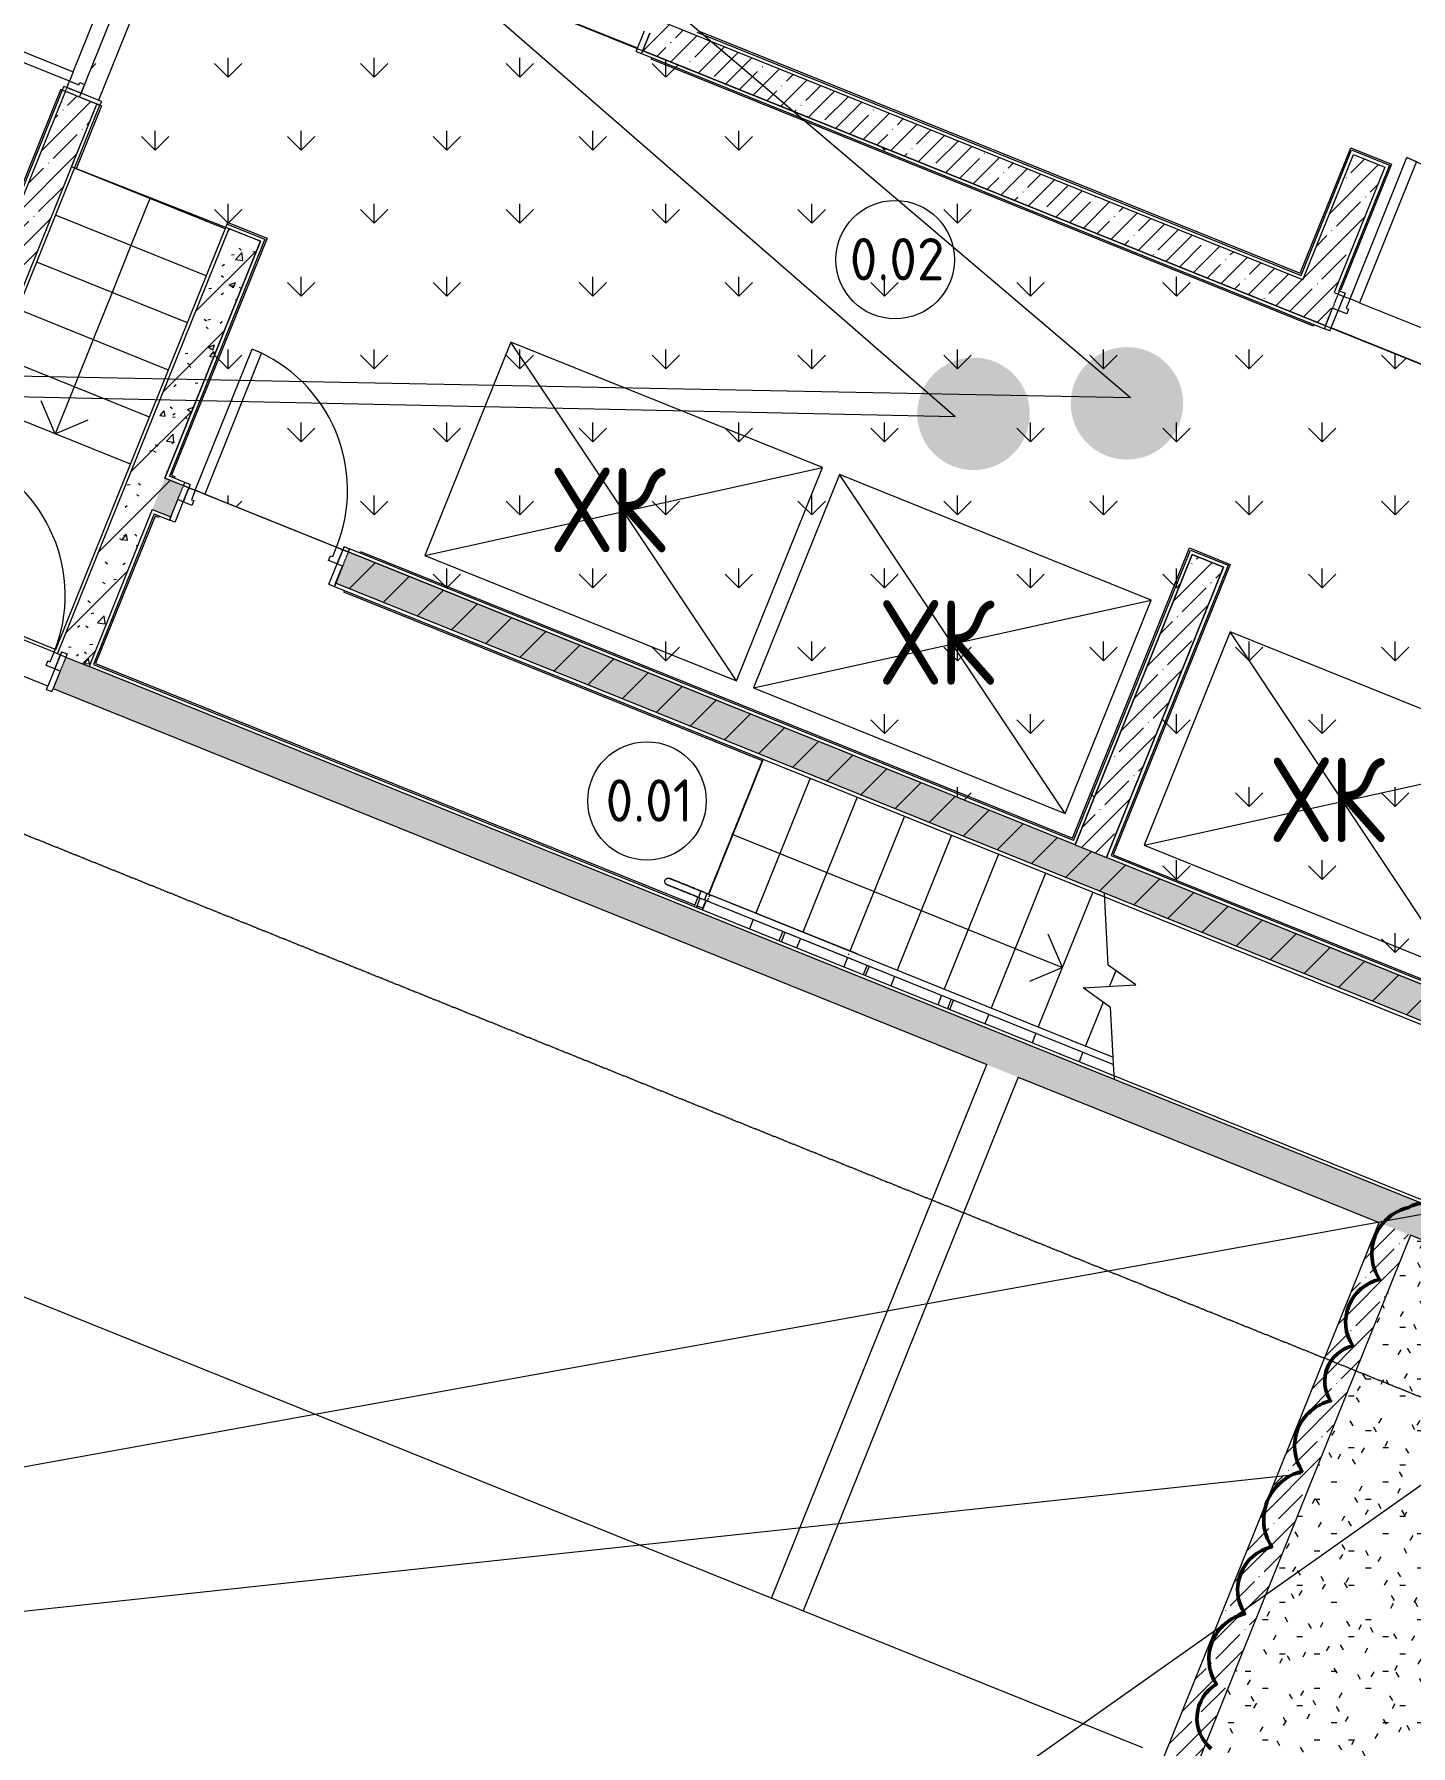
# Model space of a CAD drawing. Header units: millimetres. Extents: x -584918 to 2941280, y 3000189 to 4229862.
# Drawn here: x 206891 to 215026, y 3468986 to 3479102 of the extents above; entities that cross this region are included whole.
import ezdxf

# ---------------------------------------------------------------- set-up
doc = ezdxf.new("R2010")
doc.units = ezdxf.units.MM
for name, pattern in [('ASVP_Линия разреза', [20, 0, -10, 0, -10]), ('ASVP_Невидимые', [5, 3, -2]), ('ASVP_Штриховая_ш3 п1_5', [4.5, 3, -1.5])]:
    doc.linetypes.add(name, pattern=pattern)
for name, color, linetype, lineweight in [('Аннотация', 7, 'Continuous', 0), ('Двери', 7, 'Continuous', 0), ('Лестницы', 7, 'Continuous', 0), ('Линии', 7, 'Continuous', 0), ('Линии разделители', 7, 'ASVP_Штриховая_ш3 п1_5', 0), ('Марки помещений', 7, 'Continuous', 0), ('Обобщенные модели', 7, 'Continuous', 0), ('Ограждение', 7, 'Continuous', 0), ('Перекрытие', 7, 'Continuous', 0), ('Разрезы', 7, 'Continuous', 0), ('Стены внутренние', 7, 'Continuous', 0), ('Стены несущие', 7, 'Continuous', 0), ('Стены отделка', 7, 'Continuous', 0), ('Стены штриховка', 7, 'Continuous', 0), ('Стрелки вверх', 7, 'Continuous', 0), ('Узлы', 7, 'Continuous', 0), ('экспертиза ДУ', 1, 'Continuous', 0), ('экспертиза ДУ пояснения', 6, 'Continuous', 0), ('экспертиза условные обозначения', 1, 'Continuous', 0)]:
    doc.layers.add(name, color=color, linetype=linetype, lineweight=lineweight)
doc.styles.add('GOST Common_2', font='', dxfattribs={"height": 500})
doc.styles.add('GOST Common_5', font='', dxfattribs={"width": 0.9, "height": 500})
doc.styles.get('GOST Common_2').set_extended_font_data('GOST Common')
doc.styles.get('GOST Common_5').set_extended_font_data('GOST Common')
pattern_1 = [(45, (195455.01, 3453476.28), (-114.04925, 114.04925), []), (45, (195569.06, 3453476.28), (-114.04925, 114.04925), [201.612, -40.322, 3.353, -36.97])]
pattern_2 = [(45, (195455, 3453476.28), (-141.4214, 141.4214), [])]
pattern_3 = [(50, (195455, 3453476.28), (364.368, -31.8783), [38.1, -419.1]), (355, (195455, 3453476.3), (-70.486, 382.1133), [30.48, -335.28]), (100.451, (195485.37, 3453473.62), (293.885, 350.2334), [32.38, -356.18]), (46.184, (195455, 3453577.9), (542.1585, -84.086), [57.15, -628.65]), (96.636, (195500.2, 3453570.9), (474.805, 494.855), [48.57, -534.27]), (351.184, (195455, 3453577.9), (474.81, 494.85), [45.72, -502.92]), (21, (195505.8, 3453552.48), (303.2285, -204.5305), [38.1, -419.1]), (326, (195505.8, 3453552.5), (123.604, 368.376), [30.48, -335.28]), (71.451, (195531.08, 3453535.44), (426.834, 163.8427), [32.38, -356.18]), (37.5, (195455.01, 3453476.28), (6.17665, 169.11015), [16.764, -314.452, 16.764, -323.596, -336.55]), (37.5, (195455.01, 3453476.28), (6.17665, 169.11015), [-671.576, 16.764, -319.786]), (7.5, (195455, 3453476.28), (133.6389, 200.3615), [16.764, -177.292, 16.764, -306.832, -128.27]), (7.5, (195455, 3453476.28), (133.6389, 200.3615), [-517.652, 16.764, -111.506]), (327.5, (195341.72, 3453476.28), (271.1818, -11.45836), [16.764, -110.236, 16.764, -379.476, -525.78]), (327.5, (195341.72, 3453476.28), (271.1818, -11.45836), [-523.24, 16.764, -509.016]), (317.5, (195290.92, 3453476.28), (296.2585, 50.8528), [16.764, -148.336, 16.764, -246.38, -373.38]), (317.5, (195290.92, 3453476.28), (296.2585, 50.8528), [-428.244, 16.764, -356.616])]

# ---------------------------------------------------------------- blocks, each defined once
blk = doc.blocks.new('Тип перил - Перила_Внутренний_-6278813-АР Этаж 00')
at = {"layer": 'Ограждение'}
for p, q in [((15368, 20541), (15370, 20545)), ((15412, 20547), (15376, 20562)), ((15361, 20524), (15397, 20510)), ((15426, 20498), (16284, 20153)), ((16299, 20190), (15441, 20536))]:
    blk.add_line(p, q, dxfattribs=at)
at = {"layer": 'Ограждение', "flags": 128}
for points in [[(15412, 20547), (15414, 20546), (15417, 20545), (15419, 20544), (15422, 20543), (15424, 20542), (15427, 20541), (15429, 20540), (15432, 20539), (15434, 20538), (15437, 20537), (15439, 20536), (15441, 20536)], [(15426, 20498), (15423, 20499), (15421, 20500), (15418, 20501), (15416, 20502), (15414, 20503), (15411, 20504), (15408, 20505), (15406, 20506), (15403, 20507), (15401, 20509), (15398, 20510), (15397, 20510)], [(16249, 20184), (16250, 20188), (16252, 20191)]]:
    blk.add_lwpolyline(points, dxfattribs=at)
blk = doc.blocks.new('Тип перил - Дуга D40_расстояние между поручнями 400-V4-АР Этаж 00')
at = {"layer": 'Ограждение'}
for p, q in [((0, 0), (0, 2)), ((0, -2), (0, 0))]:
    blk.add_line(p, q, dxfattribs=at)
at = {"layer": 'Ограждение', "flags": 128}
for points in [[(200, 20), (200, 20), (199, 20), (199, 20), (197, 20), (196, 20), (194, 20), (192, 20), (190, 20), (187, 20), (184, 20), (181, 20), (177, 20), (174, 20), (169, 20), (165, 20), (160, 20), (156, 20), (150, 20), (145, 20), (139, 20), (133, 20), (127, 20), (121, 20), (115, 20), (108, 20), (101, 20), (94, 20), (87, 20), (80, 20), (72, 20), (65, 20), (57, 20), (50, 20), (42, 20), (34, 20), (26, 20), (18, 20), (10, 20), (2, 20), (0, 20)], [(4, 20), (8, 20), (16, 20), (24, 20), (32, 20), (40, 20), (48, 20), (55, 20), (63, 20), (70, 20), (78, 20), (85, 20), (92, 20), (99, 20), (106, 20), (113, 20), (119, 20), (126, 20), (132, 20), (138, 20), (143, 20), (149, 20), (154, 20), (159, 20), (164, 20), (168, 20), (172, 20), (176, 20), (180, 20), (183, 20), (186, 20), (189, 20), (192, 20), (194, 20), (196, 20), (197, 20), (198, 20), (199, 20), (200, 20), (200, 20), (200, 20)], [(200, 20), (201, 20), (202, 20), (202, 20), (203, 20), (204, 20), (205, 19), (206, 19), (206, 19), (207, 19), (208, 18), (209, 18), (209, 18), (210, 17), (211, 17), (211, 17), (212, 16), (213, 16), (213, 15), (214, 14), (214, 14), (215, 13), (215, 13), (216, 12), (216, 11), (217, 11), (217, 10), (218, 9), (218, 9), (218, 8), (219, 7), (219, 6), (219, 6), (219, 5), (220, 4), (220, 3), (220, 3), (220, 2), (220, 1), (220, 0), (220, 0)], [(0, -20), (8, -20), (16, -20), (24, -20), (32, -20), (40, -20), (48, -20), (55, -20), (63, -20), (70, -20), (78, -20), (85, -20), (92, -20), (99, -20), (106, -20), (113, -20), (119, -20), (126, -20), (132, -20), (138, -20), (143, -20), (149, -20), (154, -20), (159, -20), (164, -20), (168, -20), (172, -20), (176, -20), (180, -20), (183, -20), (186, -20), (189, -20), (192, -20), (194, -20), (196, -20), (197, -20), (198, -20), (199, -20), (200, -20), (200, -20), (200, -20)], [(200, -20), (200, -20), (199, -20), (199, -20), (197, -20), (196, -20), (194, -20), (192, -20), (190, -20), (187, -20), (184, -20), (181, -20), (177, -20), (174, -20), (169, -20), (165, -20), (160, -20), (156, -20), (150, -20), (145, -20), (139, -20), (133, -20), (127, -20), (121, -20), (115, -20), (108, -20), (101, -20), (94, -20), (87, -20), (80, -20), (72, -20), (65, -20), (57, -20), (50, -20), (42, -20), (34, -20), (26, -20), (18, -20), (10, -20), (2, -20), (0, -20)], [(220, 0), (220, -1), (220, -2), (220, -2), (220, -3), (220, -4), (219, -5), (219, -6), (219, -6), (219, -7), (218, -8), (218, -9), (218, -9), (217, -10), (217, -11), (217, -11), (216, -12), (216, -13), (215, -13), (214, -14), (214, -14), (213, -15), (213, -15), (212, -16), (211, -16), (211, -17), (210, -17), (209, -18), (209, -18), (208, -18), (207, -19), (206, -19), (206, -19), (205, -19), (204, -20), (203, -20), (203, -20), (202, -20), (201, -20), (200, -20), (200, -20)]]:
    blk.add_lwpolyline(points, dxfattribs=at)
blk = doc.blocks.new('Тип перил - Перила_Внутренний_-V5-АР Этаж 00')
at = {"layer": 'Ограждение'}
for p, q in [((15376, 20562), (15361, 20524)), ((15376, 20562), (15412, 20547)), ((15412, 20547), (15397, 20510)), ((15412, 20547), (15397, 20510)), ((15412, 20547), (15429, 20540)), ((15429, 20540), (15423, 20525)), ((15429, 20540), (15423, 20525)), ((15429, 20540), (15432, 20539)), ((15432, 20539), (17813, 19580)), ((15361, 20524), (15397, 20510)), ((15397, 20510), (15414, 20503)), ((15421, 20519), (15414, 20503)), ((15421, 20519), (15414, 20503)), ((15414, 20503), (15417, 20502)), ((15417, 20502), (17815, 19536)), ((17815, 19536), (17813, 19580))]:
    blk.add_line(p, q, dxfattribs=at)
blk = doc.blocks.new('ADSK_Ограждение_Опоры_Г_образная - D15 высота60 консоль80-V6-АР Этаж 00')
at = {"layer": 'Ограждение'}
for p, q in [((-8, 80), (-8, 20)), ((7, 20), (7, 80))]:
    blk.add_line(p, q, dxfattribs=at)
blk = doc.blocks.new('ADSK_Ограждение_Опоры_Г_образная - D15 высота60 консоль80-V7-АР Этаж 00')
at = {"layer": 'Ограждение'}
for p, q in [((-7.5, 80), (-7.5, 20)), ((7.5, 20), (7.5, 80))]:
    blk.add_line(p, q, dxfattribs=at)
blk = doc.blocks.new('ASVP_ДверьСтальная_1 полотно - Внутренняя 900х2000h_полотно_ Г Пр _825 в свету_-7461684-АР Этаж 00')
at = {"layer": 'Двери', "lineweight": 18}
for p, q in [((-450, 1000), (-390, 1000)), ((-450, 100), (-450, 1000)), ((-390, 1000), (-390, 100)), ((-490, 100), (-450, 100)), ((-490, 10), (-490, 100)), ((-435, 10), (-490, 10)), ((-390, 100), (-450, 100)), ((-450, 100), (-450, 40)), ((-450, 40), (-435, 40)), ((-435, 40), (-435, 10)), ((435, 40), (450, 40)), ((435, 10), (435, 40)), ((490, 10), (435, 10)), ((450, 100), (490, 100)), ((450, 40), (450, 100)), ((490, 100), (490, 10))]:
    blk.add_line(p, q, dxfattribs=at)
at = {"layer": 'Двери', "linetype": 'ASVP_Невидимые', "lineweight": 18}
for p, q in [((-525, 100), (-490, 100)), ((-525, 10), (-525, 100)), ((-490, 10), (-525, 10)), ((-490, 100), (-490, 10)), ((490, 100), (525, 100)), ((490, 10), (490, 100)), ((525, 10), (490, 10)), ((525, 100), (525, 10))]:
    blk.add_line(p, q, dxfattribs=at)
at = {"layer": 'Двери'}
blk.add_arc((-450, 100), 900, 0, 90, dxfattribs=at)
blk = doc.blocks.new('ASVP_ДверьСтальная_1 полотно - Внутренняя 900х2000h_полотно_ Г Пр _825 в свету_-7461715-АР Этаж 00')
at = {"layer": 'Двери', "lineweight": 18}
for p, q in [((-450, 1000), (-390, 1000)), ((-450, 100), (-450, 1000)), ((-390, 1000), (-390, 100)), ((-490, 100), (-450, 100)), ((-490, 10), (-490, 100)), ((-435, 10), (-490, 10)), ((-390, 100), (-450, 100)), ((-450, 100), (-450, 40)), ((-450, 40), (-435, 40)), ((-435, 40), (-435, 10)), ((435, 40), (450, 40)), ((435, 10), (435, 40)), ((490, 10), (435, 10)), ((450, 100), (490, 100)), ((450, 40), (450, 100)), ((490, 100), (490, 10))]:
    blk.add_line(p, q, dxfattribs=at)
at = {"layer": 'Двери', "linetype": 'ASVP_Невидимые', "lineweight": 18}
for p, q in [((-525, 100), (-490, 100)), ((-525, 10), (-525, 100)), ((-490, 10), (-525, 10)), ((-490, 100), (-490, 10)), ((490, 100), (525, 100)), ((490, 10), (490, 100)), ((525, 10), (490, 10)), ((525, 100), (525, 10))]:
    blk.add_line(p, q, dxfattribs=at)
at = {"layer": 'Двери'}
blk.add_arc((-450, 100), 900, 0, 90, dxfattribs=at)
blk = doc.blocks.new('ASVP_ДверьПротивопожарнаяСтальная_2 полотна - EI15 1370х2000h_полотна_ Г Л _1250 в свету_-7407233-АР Этаж 00')
at = {"layer": 'Двери', "lineweight": 18}
for p, q in [((685, 1000), (625, 1000)), ((625, 1000), (625, 100)), ((685, 100), (685, 1000)), ((-685, 570), (-625, 570)), ((-685, 100), (-685, 570)), ((-625, 570), (-625, 100)), ((-725, 100), (-685, 100)), ((-725, 10), (-725, 100)), ((-670, 10), (-725, 10)), ((-625, 100), (-685, 100)), ((-685, 100), (-685, 40)), ((-685, 40), (-670, 40)), ((-670, 40), (-670, 10)), ((625, 100), (685, 100)), ((685, 40), (670, 40)), ((670, 40), (670, 10)), ((670, 10), (725, 10)), ((725, 100), (685, 100)), ((685, 100), (685, 40)), ((725, 10), (725, 100))]:
    blk.add_line(p, q, dxfattribs=at)
at = {"layer": 'Двери', "linetype": 'ASVP_Невидимые', "lineweight": 18}
for p, q in [((-750, 100), (-725, 100)), ((-750, 10), (-750, 100)), ((-725, 10), (-750, 10)), ((-725, 100), (-725, 10)), ((750, 100), (725, 100)), ((725, 100), (725, 10)), ((725, 10), (750, 10)), ((750, 10), (750, 100))]:
    blk.add_line(p, q, dxfattribs=at)
at = {"layer": 'Двери'}
for centre, radius, start, end in [((685, 100), 900, 90, 180), ((-685, 100), 470, 360, 90)]:
    blk.add_arc(centre, radius, start, end, dxfattribs=at)
blk = doc.blocks.new('ASVP_ОТКОС_Оштукатуривание дверного откоса - Оштукатуривание дверного откоса-5741163-АР Этаж 00')
at = {"layer": 'Обобщенные модели'}
for p, q in [((-750, 0), (-750, 130)), ((-725, 0), (-725, 130)), ((725, 0), (725, 130)), ((750, 130), (750, 0)), ((-725, 0), (-750, 0)), ((725, 0), (750, 0))]:
    blk.add_line(p, q, dxfattribs=at)
blk = doc.blocks.new('ASVP_ОТКОС_Оштукатуривание дверного откоса - Оштукатуривание дверного откоса-5741164-АР Этаж 00')
at = {"layer": 'Обобщенные модели'}
for p, q in [((-750, 0), (-750, 20)), ((-725, 0), (-750, 0)), ((-725, 0), (-725, 20)), ((725, 0), (725, 20)), ((725, 0), (750, 0)), ((750, 20), (750, 0))]:
    blk.add_line(p, q, dxfattribs=at)
blk = doc.blocks.new('ASVP_ОТКОС_Оштукатуривание дверного откоса - Оштукатуривание дверного откоса-7461691-АР Этаж 00')
at = {"layer": 'Обобщенные модели'}
for p, q in [((-525, 130), (-525, 20)), ((-490, 130), (-490, 20)), ((490, 130), (490, 20)), ((525, 130), (525, 20)), ((-525, 0), (-525, 20)), ((-490, 0), (-525, 0)), ((-490, 0), (-490, 20)), ((490, 0), (490, 20)), ((490, 0), (525, 0)), ((525, 0), (525, 20))]:
    blk.add_line(p, q, dxfattribs=at)
blk = doc.blocks.new('ASVP_ОТКОС_Оштукатуривание дверного откоса - Оштукатуривание дверного откоса-7461692-АР Этаж 00')
at = {"layer": 'Обобщенные модели'}
for p, q in [((-525, 0), (-525, 20)), ((-490, 0), (-525, 0)), ((-490, 0), (-490, 20)), ((490, 0), (490, 20)), ((490, 0), (525, 0)), ((525, 20), (525, 0))]:
    blk.add_line(p, q, dxfattribs=at)
blk = doc.blocks.new('ASVP_ОТКОС_Оштукатуривание дверного откоса - Оштукатуривание дверного откоса-V10-АР Этаж 00')
at = {"layer": 'Обобщенные модели'}
for p, q in [((-525, 0), (-525, 130)), ((-490, 0), (-490, 130)), ((490, 0), (490, 130)), ((525, 130), (525, 0)), ((-490, 0), (-525, 0)), ((490, 0), (525, 0))]:
    blk.add_line(p, q, dxfattribs=at)
blk = doc.blocks.new('ASVP_ОТКОС_Оштукатуривание дверного откоса - Оштукатуривание дверного откоса-V11-АР Этаж 00')
at = {"layer": 'Обобщенные модели'}
for p, q in [((-525, 0), (-525, 20)), ((-490, 0), (-525, 0)), ((-490, 0), (-490, 20)), ((490, 0), (490, 20)), ((490, 0), (525, 0)), ((525, 20), (525, 0))]:
    blk.add_line(p, q, dxfattribs=at)
blk = doc.blocks.new('ASVP_Марка_Помещение_ОдноЗначение - Номер-684784-АР Этаж 00')
at = {"layer": 'Марки помещений'}
blk.add_circle((0, 0), 3.5, dxfattribs=at)

msp = doc.modelspace()

# ---------------------------------------------------------------- hatches: boundary and pattern name
at = {"layer": 'Стены внутренние'}
h = msp.add_hatch(dxfattribs=at)
h.set_pattern_fill('FP_8', color=256, style=0, pattern_type=2)
h.set_pattern_definition(pattern_1)
h.paths.add_polyline_path([(214499.819, 3477389.509), (214574.574, 3477575.013), (210563.055, 3479191.595), (210488.299, 3479006.092), (213794.69, 3477673.666)])
h.paths.add_polyline_path([(209514.405, 3479398.557), (209589.16, 3479584.06), (207896.438, 3480266.202), (207821.683, 3480080.698), (209166.968, 3479538.568)])
h = msp.add_hatch(dxfattribs=at)
h.set_pattern_fill('FP_8', color=256, style=0, pattern_type=2)
h.set_pattern_definition(pattern_1)
h.paths.add_polyline_path([(206102.312, 3475814.111), (207261.018, 3478689.42), (207075.514, 3478764.175), (205916.808, 3475888.867)])
h = msp.add_hatch(dxfattribs=at)
h.set_pattern_fill('FP_8', color=256, style=0, pattern_type=2)
h.set_pattern_definition(pattern_1)
h.paths.add_polyline_path([(214574.574, 3477575.013), (214873.595, 3478317.028), (214688.091, 3478391.783), (214389.07, 3477649.768)])
h = msp.add_hatch(dxfattribs=at)
h.set_pattern_fill('FP_4', color=256, style=0, pattern_type=2)
h.set_pattern_definition(pattern_2)
h.paths.add_polyline_path([(207215.334, 3475365.58), (208228.268, 3477879.156), (208042.764, 3477953.911), (207029.831, 3475440.335), (207078.286, 3475420.808)])
h = msp.add_hatch(dxfattribs=at)
h.set_pattern_fill('FP_5', color=256, style=0, pattern_type=2)
h.set_pattern_definition(pattern_3)
h.paths.add_polyline_path([(207215.334, 3475365.58), (208228.268, 3477879.156), (208042.764, 3477953.911), (207029.831, 3475440.335), (207078.286, 3475420.808)])
h = msp.add_hatch(dxfattribs=at)
h.set_pattern_fill('FP_8', color=256, style=0, pattern_type=2)
h.set_pattern_definition(pattern_1)
h.paths.add_polyline_path([(219508.421, 3475371.117), (219583.176, 3475556.621), (215571.657, 3477173.203), (215496.901, 3476987.7), (218770.418, 3475668.522)])
h.paths.add_polyline_path([(214523.007, 3477380.165), (214597.762, 3477565.669), (214574.574, 3477575.013), (214499.819, 3477389.509)])
h = msp.add_hatch(dxfattribs=at)
h.set_pattern_fill('FP_8', color=256, style=0, pattern_type=2)
h.set_pattern_definition(pattern_1)
h.paths.add_polyline_path([(223038.253, 3468773.551), (223113.008, 3468959.055), (222630.698, 3469153.418), (222555.943, 3468967.914), (222926.951, 3468818.404)])
h.paths.add_polyline_path([(221164.665, 3469528.579), (221239.42, 3469714.083), (207078.286, 3475420.808), (207003.53, 3475235.305), (221146.114, 3469536.054)])
h.paths.add_polyline_path([(206029.636, 3475627.77), (206104.391, 3475813.274), (202763.244, 3477159.706), (202688.488, 3476974.202), (206027.556, 3475628.608)])
h = msp.add_hatch(dxfattribs=at)
h.set_pattern_fill('FP_4', color=256, style=0, pattern_type=2)
h.set_pattern_definition(pattern_2)
h.paths.add_polyline_path([(215287.517, 3473190.756), (215362.273, 3473376.26), (208747.295, 3476041.997), (208672.54, 3475856.493), (214929.038, 3473335.218)])
h.paths.add_polyline_path([(207698.645, 3476248.958), (207773.4, 3476434.462), (207663.866, 3476478.603), (207589.111, 3476293.099)])
h = msp.add_hatch(dxfattribs=at)
h.set_pattern_fill('FP_5', color=256, style=0, pattern_type=2)
h.set_pattern_definition(pattern_3)
h.paths.add_polyline_path([(215287.517, 3473190.756), (215362.273, 3473376.26), (208747.295, 3476041.997), (208672.54, 3475856.493), (214929.038, 3473335.218)])
h.paths.add_polyline_path([(207698.645, 3476248.958), (207773.4, 3476434.462), (207663.866, 3476478.603), (207589.111, 3476293.099)])
h = msp.add_hatch(dxfattribs=at)
h.set_pattern_fill('FP_8', color=256, style=0, pattern_type=2)
h.set_pattern_definition(pattern_1)
h.paths.add_polyline_path([(213228.979, 3474235.945), (213920.465, 3475951.855), (213734.962, 3476026.61), (213043.476, 3474310.7)])
h = msp.add_hatch(dxfattribs=at)
h.set_pattern_fill('FP_8', color=256, style=0, pattern_type=2)
h.set_pattern_definition(pattern_1)
h.paths.add_polyline_path([(213678.895, 3468663.91), (215024.49, 3472002.978), (214838.986, 3472077.733), (213493.391, 3468738.665), (213500.945, 3468735.621)])
at = {"layer": 'Узлы'}
h = msp.add_hatch(dxfattribs=at)
h.set_pattern_fill('FP_9', color=256, style=0, pattern_type=2)
h.set_pattern_definition([(0, (195455.01, 3453476.28), (406.4, 101.6), [33.528, -271.272, 33.528, -271.272, -1625.6]), (0, (195455.01, 3453476.28), (406.4, 101.6), [-609.6, 33.528, -576.072, 33.528, -271.272, -711.2]), (0, (195455.01, 3453476.28), (406.4, 101.6), [-1524, 33.528, -169.672, 33.528, -474.472]), (120, (195607.41, 3453527.08), (-291.18818, 301.15272), [33.528, -271.272, 33.528, -271.272, -1625.6]), (120, (195607.41, 3453527.08), (-291.18818, 301.15272), [-609.6, 33.528, -576.072, 33.528, -271.272, -711.2]), (120, (195607.41, 3453527.08), (-291.18818, 301.15272), [-1524, 33.528, -169.672, 33.528, -474.472]), (240, (195658.21, 3453730.28), (-115.21182, -402.75272), [33.528, -271.272, 33.528, -271.272, -1625.6]), (240, (195658.21, 3453730.28), (-115.21182, -402.75272), [-609.6, 33.528, -576.072, 33.528, -271.272, -711.2]), (240, (195658.21, 3453730.28), (-115.21182, -402.75272), [-1524, 33.528, -169.672, 33.528, -474.472])])
h.paths.add_polyline_path([(217523.411, 3467330.256), (217483.944, 3468083.325), (217315.544, 3468205.675), (217624.544, 3468221.869), (217470.831, 3468333.548), (217428.746, 3469136.563), (215825.832, 3469782.513), (215870.685, 3469893.816), (220421.819, 3468059.777), (221034.812, 3469580.908), (215024.49, 3472002.978), (213753.65, 3468849.414), (216966.918, 3467554.515)])
at = {"layer": 'экспертиза ДУ', "lineweight": 0}
h = msp.add_hatch(color=30, dxfattribs=at)
edge = h.paths.add_edge_path()
edge.add_arc((213348.96, 3476920.308), 332.544, 0, 360)
h = msp.add_hatch(color=5, dxfattribs=at)
edge = h.paths.add_edge_path()
edge.add_arc((212442.539, 3476858.35), 332.544, 0, 360)
at = {"layer": 'экспертиза условные обозначения'}
h = msp.add_hatch(dxfattribs=at)
h.set_pattern_fill('GRASS', color=3, scale=24)
h.set_pattern_definition([(90, (169242.33, 3443500.9), (-431.0523, 431.0523), [114.3, -747.8046]), (45, (169242.3, 3443500.9), (-431.0523, 431.0523), [114.3, -495.3]), (135, (169242.3, 3443500.9), (-431.0523, -431.0523), [114.3, -495.3])])
h.paths.add_polyline_path([(224331.519, 3473427.481), (222571.033, 3469058.867), (221179.754, 3469619.531), (222360.887, 3472550.491), (216053.759, 3475092.169), (215362.273, 3473376.26), (213228.979, 3474235.945), (213920.465, 3475951.855), (213734.962, 3476026.61), (213043.476, 3474310.7), (208754.578, 3476039.062), (207663.866, 3476478.603), (208228.268, 3477879.156), (207111.508, 3478318.412), (207261.018, 3478689.42), (207158.991, 3478730.535), (207719.655, 3480121.814)])

# ---------------------------------------------------------------- linework, layer by layer
at = {"layer": 'Лестницы'}
for p, q in [((208020.476, 3477952.112), (207130.058, 3478310.937)), ((208020.476, 3477952.112), (207130.058, 3478310.937)), ((207908.343, 3477673.856), (207017.925, 3478032.681)), ((207908.343, 3477673.856), (207017.925, 3478032.681)), ((207796.21, 3477395.6), (206905.792, 3477754.426)), ((207796.21, 3477395.6), (206905.792, 3477754.426)), ((207684.078, 3477117.345), (206793.659, 3477476.17)), ((207684.078, 3477117.345), (206793.659, 3477476.17)), ((207571.945, 3476839.089), (206681.527, 3477197.914)), ((207571.945, 3476839.089), (206681.527, 3477197.914)), ((207459.812, 3476560.833), (206569.394, 3476919.659)), ((207459.812, 3476560.833), (206569.394, 3476919.659)), ((211198.959, 3474816.821), (210877.511, 3474019.155)), ((211198.959, 3474816.821), (210877.511, 3474019.155)), ((211477.214, 3474704.688), (211155.767, 3473907.022)), ((211477.214, 3474704.688), (211155.767, 3473907.022)), ((211755.47, 3474592.555), (211434.023, 3473794.889)), ((211755.47, 3474592.555), (211434.023, 3473794.889)), ((212033.726, 3474480.422), (211712.278, 3473682.756)), ((212033.726, 3474480.422), (211712.278, 3473682.756)), ((212311.982, 3474368.289), (211990.534, 3473570.623)), ((212311.982, 3474368.289), (211990.534, 3473570.623)), ((212590.237, 3474256.157), (212268.79, 3473458.49)), ((212590.237, 3474256.157), (212268.79, 3473458.49)), ((212868.493, 3474144.024), (212547.045, 3473346.357)), ((212868.493, 3474144.024), (212547.045, 3473346.357)), ((210862.56, 3473982.054), (210840.134, 3473926.403)), ((210862.56, 3473982.054), (210840.134, 3473926.403)), ((213146.749, 3474031.891), (212825.301, 3473234.225)), ((213146.749, 3474031.891), (212825.301, 3473234.225)), ((213238.938, 3473599.372), (213216.225, 3474025.456)), ((211140.816, 3473869.921), (211118.389, 3473814.27)), ((211140.816, 3473869.921), (211118.389, 3473814.27)), ((211419.072, 3473757.788), (211396.645, 3473702.137)), ((211419.072, 3473757.788), (211396.645, 3473702.137)), ((211697.327, 3473645.655), (211674.901, 3473590.004)), ((211697.327, 3473645.655), (211674.901, 3473590.004)), ((213401.62, 3473482.866), (213238.938, 3473599.372)), ((211975.583, 3473533.522), (211953.156, 3473477.871)), ((211975.583, 3473533.522), (211953.156, 3473477.871)), ((213089.563, 3473466.232), (213401.62, 3473482.866)), ((213283.137, 3473567.718), (213245.592, 3473474.549)), ((213283.137, 3473567.718), (213245.592, 3473474.549)), ((212253.839, 3473421.39), (212231.412, 3473365.738)), ((212253.839, 3473421.39), (212231.412, 3473365.738)), ((213252.245, 3473349.726), (213089.563, 3473466.232)), ((213208.046, 3473381.38), (213103.557, 3473122.092)), ((213208.046, 3473381.38), (213103.557, 3473122.092)), ((212532.094, 3473309.257), (212509.668, 3473253.606)), ((212532.094, 3473309.257), (212509.668, 3473253.606)), ((213267.91, 3473055.86), (213252.245, 3473349.726)), ((212810.35, 3473197.124), (212787.923, 3473141.473)), ((212810.35, 3473197.124), (212787.923, 3473141.473)), ((213088.606, 3473084.991), (213066.179, 3473029.34)), ((213088.606, 3473084.991), (213066.179, 3473029.34)), ((213274.958, 3472923.642), (213270.259, 3473011.787))]:
    msp.add_line(p, q, dxfattribs=at)
at = {"layer": 'Линии'}
for p, q in [((209708.506, 3477282.642), (209200.17, 3476021.217)), ((211549.631, 3476540.696), (209708.506, 3477282.642)), ((211041.295, 3475279.271), (209708.506, 3477282.642)), ((209200.17, 3476021.217), (211549.631, 3476540.696)), ((211041.295, 3475279.271), (211549.631, 3476540.696)), ((211650.971, 3476499.858), (211142.635, 3475238.432)), ((213492.096, 3475757.912), (211650.971, 3476499.858)), ((212983.76, 3474496.486), (211650.971, 3476499.858)), ((209200.17, 3476021.217), (211041.295, 3475279.271)), ((211142.635, 3475238.432), (213492.096, 3475757.912)), ((212983.76, 3474496.486), (213492.096, 3475757.912)), ((213958.773, 3475569.848), (213450.438, 3474308.422)), ((215799.898, 3474827.902), (213958.773, 3475569.848)), ((215291.563, 3473566.476), (213958.773, 3475569.848)), ((211142.635, 3475238.432), (212983.76, 3474496.486)), ((213450.438, 3474308.422), (215799.898, 3474827.902)), ((213450.438, 3474308.422), (215291.563, 3473566.476)), ((215024.49, 3472002.978), (213753.65, 3468849.414)), ((221034.812, 3469580.908), (215024.49, 3472002.978))]:
    msp.add_line(p, q, dxfattribs=at)
at = {"layer": 'Линии разделители'}
for p, q in [((211192.663, 3474808.577), (210874.88, 3474020.005)), ((210860.002, 3473983.085), (210841.313, 3473936.709))]:
    msp.add_line(p, q, dxfattribs=at)
at = {"layer": 'Перекрытие'}
for p, q in [((207812.338, 3480057.51), (207270.363, 3478712.608)), ((207122.236, 3478880.115), (207589.457, 3480039.514)), ((210455.836, 3479019.174), (209546.868, 3479385.474)), ((214722.977, 3477515.209), (215502.093, 3477201.237)), ((215464.438, 3477000.782), (214555.47, 3477367.083)), ((207898.615, 3476384.002), (208677.731, 3476070.03)), ((206971.067, 3475248.387), (206062.099, 3475614.688))]:
    msp.add_line(p, q, dxfattribs=at)
at = {"layer": 'Разрезы', "linetype": 'ASVP_Линия разреза'}
msp.add_line((165404.223, 3491069.08), (233215.64, 3463742.091), dxfattribs=at)
at = {"layer": 'Стены внутренние'}
for p, q in [((210820.06, 3479120.37), (214372.458, 3477688.807)), ((210541.113, 3478963.246), (210537.375, 3478953.971)), ((214451.505, 3477376.635), (210537.375, 3478953.971)), ((205900.196, 3475927.906), (207047.689, 3478775.389)), ((207056.964, 3478771.651), (207047.689, 3478775.389)), ((207288.844, 3478678.207), (207139.333, 3478307.199)), ((207279.569, 3478681.944), (207288.844, 3478678.207)), ((214372.458, 3477688.807), (214671.479, 3478430.822)), ((214671.479, 3478430.822), (214912.634, 3478333.64)), ((214912.634, 3478333.64), (214613.613, 3477591.625)), ((208031.689, 3477979.937), (208035.427, 3477989.212)), ((208035.427, 3477989.212), (208267.307, 3477895.768)), ((208267.307, 3477895.768), (207702.905, 3476495.215)), ((214604.338, 3477595.363), (214613.613, 3477591.625)), ((214455.242, 3477385.91), (214451.505, 3477376.635)), ((207702.905, 3476495.215), (207724.325, 3476486.583)), ((207720.587, 3476477.308), (207724.325, 3476486.583)), ((207605.723, 3476254.06), (207254.373, 3475382.192)), ((207627.143, 3476245.428), (207605.723, 3476254.06)), ((207630.881, 3476254.703), (207627.143, 3476245.428)), ((208815.059, 3476036.252), (208818.797, 3476045.527)), ((208818.797, 3476045.527), (213026.863, 3474349.739)), ((213026.863, 3474349.739), (213718.349, 3476065.649)), ((213718.349, 3476065.649), (213959.504, 3475968.467)), ((213959.504, 3475968.467), (213268.018, 3474252.557)), ((208725.353, 3475813.647), (208721.615, 3475804.372)), ((211195.221, 3474807.546), (208721.615, 3475804.372)), ((207254.373, 3475382.192), (210793.99, 3473955.779)), ((213268.018, 3474252.557), (215345.66, 3473415.298)), ((210807.429, 3473950.364), (210843.871, 3473935.678)), ((211249.349, 3469858.609), (212520.189, 3473012.174)), ((212705.693, 3472937.418), (211434.853, 3469783.854)), ((206611.755, 3471727.491), (213441.37, 3468975.258))]:
    msp.add_line(p, q, dxfattribs=at)
at = {"layer": 'Стены несущие'}
for p, q in [((214389.07, 3477649.768), (210563.055, 3479191.595)), ((210488.299, 3479006.092), (210529.415, 3479108.119)), ((210488.299, 3479006.092), (214523.007, 3477380.165)), ((205916.808, 3475888.867), (207075.514, 3478764.175)), ((207261.018, 3478689.42), (207158.991, 3478730.535)), ((206102.312, 3475814.111), (207261.018, 3478689.42)), ((214389.07, 3477649.768), (214688.091, 3478391.783)), ((214688.091, 3478391.783), (214873.595, 3478317.028)), ((214873.595, 3478317.028), (214574.574, 3477575.013)), ((207029.831, 3475440.335), (208042.764, 3477953.911)), ((208042.764, 3477953.911), (208228.268, 3477879.156)), ((208228.268, 3477879.156), (207663.866, 3476478.603)), ((214574.574, 3477575.013), (214597.762, 3477565.669)), ((214523.007, 3477380.165), (214564.122, 3477482.192)), ((207663.866, 3476478.603), (207773.4, 3476434.462)), ((207698.645, 3476248.958), (207739.76, 3476350.985)), ((207589.111, 3476293.099), (207215.334, 3475365.58)), ((207589.111, 3476293.099), (207698.645, 3476248.958)), ((213043.476, 3474310.7), (208747.295, 3476041.997)), ((213043.476, 3474310.7), (213734.962, 3476026.61)), ((213734.962, 3476026.61), (213920.465, 3475951.855)), ((208672.54, 3475856.493), (208713.655, 3475958.52)), ((213920.465, 3475951.855), (213228.979, 3474235.945)), ((219646.856, 3471434.007), (208672.54, 3475856.493)), ((207044.646, 3475337.332), (207003.53, 3475235.305)), ((219273.08, 3470506.488), (207215.334, 3475365.58)), ((207003.53, 3475235.305), (212520.189, 3473012.174)), ((215362.273, 3473376.26), (213228.979, 3474235.945)), ((212705.693, 3472937.418), (214838.986, 3472077.733)), ((213493.391, 3468738.665), (214838.986, 3472077.733))]:
    msp.add_line(p, q, dxfattribs=at)
at = {"layer": 'Стены отделка'}
for p, q in [((210807.047, 3479114.833), (214377.995, 3477675.794)), ((210488.299, 3479006.092), (210480.824, 3478987.541)), ((210480.824, 3478987.541), (214515.531, 3477361.614)), ((207056.964, 3478771.651), (205905.733, 3475914.893)), ((207075.514, 3478764.175), (207056.964, 3478771.651)), ((206128.338, 3475825.186), (207279.569, 3478681.944)), ((207261.018, 3478689.42), (207279.569, 3478681.944)), ((214377.995, 3477675.794), (214677.016, 3478417.809)), ((214899.621, 3478328.103), (214600.6, 3477586.088)), ((214677.016, 3478417.809), (214899.621, 3478328.103)), ((207018.756, 3475466.361), (208031.689, 3477979.937)), ((208031.689, 3477979.937), (208254.294, 3477890.231)), ((208254.294, 3477890.231), (207689.892, 3476489.677)), ((214389.07, 3477649.768), (214389.07, 3477649.768)), ((214597.762, 3477565.669), (214605.237, 3477584.219)), ((214605.237, 3477584.219), (214600.6, 3477586.088)), ((214523.007, 3477380.165), (214515.531, 3477361.614)), ((207780.876, 3476453.012), (207689.892, 3476489.677)), ((207773.4, 3476434.462), (207780.876, 3476453.012)), ((207600.186, 3476267.073), (207241.36, 3475376.655)), ((207600.186, 3476267.073), (207691.17, 3476230.408)), ((207698.645, 3476248.958), (207691.17, 3476230.408)), ((208747.295, 3476041.997), (208754.771, 3476060.547)), ((213032.401, 3474336.726), (208754.771, 3476060.547)), ((213032.401, 3474336.726), (213723.887, 3476052.636)), ((213723.887, 3476052.636), (213946.491, 3475962.93)), ((213946.491, 3475962.93), (213255.005, 3474247.02)), ((208672.54, 3475856.493), (208665.064, 3475837.943)), ((208665.064, 3475837.943), (219620.83, 3471422.932)), ((207008.722, 3475448.842), (206229.606, 3475762.814)), ((206237.081, 3475781.364), (207018.756, 3475466.361)), ((207241.36, 3475376.655), (219262.005, 3470532.514)), ((213255.005, 3474247.02), (215351.198, 3473402.285))]:
    msp.add_line(p, q, dxfattribs=at)
at = {"layer": 'Стены штриховка'}
for p, q in [((207078.286, 3475420.808), (207215.334, 3475365.58)), ((213043.476, 3474310.7), (213228.979, 3474235.945))]:
    msp.add_line(p, q, dxfattribs=at)
at = {"layer": 'Стрелки вверх'}
for p, q in [((207575.267, 3478131.524), (207463.134, 3477853.269)), ((207463.134, 3477853.269), (207351.001, 3477575.013)), ((207351.001, 3477575.013), (207238.868, 3477296.757)), ((207238.868, 3477296.757), (207126.736, 3477018.502)), ((207126.736, 3477018.502), (207014.603, 3476740.246)), ((207014.603, 3476740.246), (206931.541, 3476935.44)), ((207014.603, 3476740.246), (207209.797, 3476823.307)), ((211019.546, 3474371.612), (211297.802, 3474259.479)), ((211297.802, 3474259.479), (211576.058, 3474147.346)), ((211576.058, 3474147.346), (211854.313, 3474035.213)), ((211854.313, 3474035.213), (212132.569, 3473923.08)), ((212132.569, 3473923.08), (212410.825, 3473810.947)), ((212410.825, 3473810.947), (212689.08, 3473698.815)), ((212967.336, 3473586.682), (212884.275, 3473781.876)), ((212689.08, 3473698.815), (212967.336, 3473586.682)), ((212967.336, 3473586.682), (212772.142, 3473503.62))]:
    msp.add_line(p, q, dxfattribs=at)
at = {"layer": 'экспертиза ДУ'}
for points in [[(143947.279, 3478298.128), (212333.85, 3476842.158)], [(213369.944, 3476952.906), (143947.279, 3478298.128)], [(132163.428, 3457150.922), (218907.742, 3472816.14)]]:
    msp.add_lwpolyline(points, dxfattribs=at)
at = {"layer": 'экспертиза ДУ пояснения'}
for points in [[(164474.844, 3518489.191), (212333.85, 3476842.158)], [(213369.944, 3476952.906), (164474.844, 3518489.191)], [(218496.68, 3472934.62), (167273.099, 3436762.638)], [(214377.485, 3470590.307), (157292.922, 3464453.991)]]:
    msp.add_lwpolyline(points, dxfattribs=at)
at = {"layer": 'экспертиза ДУ пояснения', "lineweight": 50}
msp.add_lwpolyline([(215256.633, 3472062.475, 0.52056705), (215012.904, 3472167.089, 0.52056705), (214841.552, 3471741.88, 0.52056705), (214683.224, 3471348.994, 0.52056705), (214552.45, 3471024.481, 0.52056705), (214384.276, 3470607.16, 0.52056705), (214204.646, 3470161.412, 0.52056705), (214045.13, 3469765.574, 0.52056705), (213877.418, 3469349.4, 0.52056705), (213847.428, 3468968.301, 0.52056705)], format="xyb", dxfattribs=at)
at = {"layer": 'экспертиза условные обозначения', "color": 3}
msp.add_lwpolyline([(224331.519, 3473427.481), (224331.519, 3473427.481), (222571.033, 3469058.867), (221179.754, 3469619.531), (222360.887, 3472550.491), (216053.759, 3475092.169), (215362.273, 3473376.26), (213228.979, 3474235.945), (213920.465, 3475951.855), (213734.962, 3476026.61), (213043.476, 3474310.7), (208754.578, 3476039.062), (207663.866, 3476478.603), (208228.268, 3477879.156), (207111.508, 3478318.412), (207261.018, 3478689.42), (207158.991, 3478730.535), (207719.655, 3480121.814), (224331.519, 3473427.481)], dxfattribs=at)

# ---------------------------------------------------------------- block references
at = {"layer": 'Двери'}
for name, p, rotation in [('ASVP_ДверьПротивопожарнаяСтальная_2 полотна - EI15 1370х2000h_полотна_ Г Л _1250 в свету_-7407233-АР Этаж 00', (207448.598, 3479422.437), 68.05130091645752), ('ASVP_ДверьСтальная_1 полотно - Внутренняя 900х2000h_полотно_ Г Пр _825 в свету_-7461684-АР Этаж 00', (215047.332, 3477276.684), 338.0513009164577), ('ASVP_ДверьСтальная_1 полотно - Внутренняя 900х2000h_полотно_ Г Пр _825 в свету_-7461715-АР Этаж 00', (208222.97, 3476145.477), 338.0513009164569), ('ASVP_ДверьСтальная_1 полотно - Внутренняя 900х2000h_полотно_ Г Пр _825 в свету_-7461684-АР Этаж 00', (206553.961, 3475524.289), 338.0513009164569)]:
    msp.add_blockref(name, p, dxfattribs=dict(at, rotation=rotation))
at = {"layer": 'Марки помещений', "xscale": 99.99999999999993, "yscale": 99.99999999999993, "zscale": 99.99999999999993}
for p in [(211979.477, 3477769.619), (210512.549, 3474570.022)]:
    msp.add_blockref('ASVP_Марка_Помещение_ОдноЗначение - Номер-684784-АР Этаж 00', p, dxfattribs=at)
at = {"layer": 'Обобщенные модели'}
for name, p, rotation in [('ASVP_ОТКОС_Оштукатуривание дверного откоса - Оштукатуривание дверного откоса-5741164-АР Этаж 00', (207337.296, 3479467.29), 248.0513009164573), ('ASVP_ОТКОС_Оштукатуривание дверного откоса - Оштукатуривание дверного откоса-5741163-АР Этаж 00', (207559.901, 3479377.584), 68.05130091645752), ('ASVP_ОТКОС_Оштукатуривание дверного откоса - Оштукатуривание дверного откоса-V10-АР Этаж 00', (209993.876, 3479183.774), 338.0513009164577), ('ASVP_ОТКОС_Оштукатуривание дверного откоса - Оштукатуривание дверного откоса-V11-АР Этаж 00', (215092.185, 3477387.986), 158.0513009164575), ('ASVP_ОТКОС_Оштукатуривание дверного откоса - Оштукатуривание дверного откоса-V10-АР Этаж 00', (215002.478, 3477165.382), 338.0513009164577), ('ASVP_ОТКОС_Оштукатуривание дверного откоса - Оштукатуривание дверного откоса-V11-АР Этаж 00', (208267.823, 3476256.78), 158.0513009164566), ('ASVP_ОТКОС_Оштукатуривание дверного откоса - Оштукатуривание дверного откоса-V10-АР Этаж 00', (208178.117, 3476034.175), 338.0513009164569), ('ASVP_ОТКОС_Оштукатуривание дверного откоса - Оштукатуривание дверного откоса-7461692-АР Этаж 00', (206598.814, 3475635.591), 158.0513009164566), ('ASVP_ОТКОС_Оштукатуривание дверного откоса - Оштукатуривание дверного откоса-7461691-АР Этаж 00', (206509.107, 3475412.987), 338.0513009164569)]:
    msp.add_blockref(name, p, dxfattribs=dict(at, rotation=rotation))
at = {"layer": 'Ограждение'}
for name, p, rotation in [('Тип перил - Дуга D40_расстояние между поручнями 400-V4-АР Этаж 00', (210823.66, 3474019.293), 158.0513009164555), ('ADSK_Ограждение_Опоры_Г_образная - D15 высота60 консоль80-V6-АР Этаж 00', (210826.874, 3474017.998), 158.0513009164555), ('ADSK_Ограждение_Опоры_Г_образная - D15 высота60 консоль80-V7-АР Этаж 00', (211329.542, 3473815.43), 158.0513009164574), ('ADSK_Ограждение_Опоры_Г_образная - D15 высота60 консоль80-V7-АР Этаж 00', (211827.3, 3473614.841), 158.0513009164574), ('ADSK_Ограждение_Опоры_Г_образная - D15 высота60 консоль80-V7-АР Этаж 00', (212325.059, 3473414.251), 158.0513009164574)]:
    msp.add_blockref(name, p, dxfattribs=dict(at, rotation=rotation))
for name in ['Тип перил - Перила_Внутренний_-6278813-АР Этаж 00', 'Тип перил - Перила_Внутренний_-V5-АР Этаж 00']:
    msp.add_blockref(name, (195455.009, 3453476.282), dxfattribs=at)

# ---------------------------------------------------------------- texts
at = {"layer": 'Аннотация', "char_height": 500, "width": 937.97438, "attachment_point": 1, "style": 'GOST Common_5'}
for insert in [(209962.439, 3476540.553), (211904.904, 3475757.769), (214212.707, 3474827.759)]:
    msp.add_mtext('ХК', dxfattribs=dict(at, insert=insert))
at = {"layer": 'Марки помещений', "char_height": 250, "attachment_point": 1, "style": 'GOST Common_2'}
for s, insert, width in [('0.02', (211710.819, 3477897.344), 663.79725), ('0.01', (210267.741, 3474697.747), 606.07575)]:
    msp.add_mtext(s, dxfattribs=dict(at, insert=insert, width=width))

doc.saveas('drawing.dxf')
